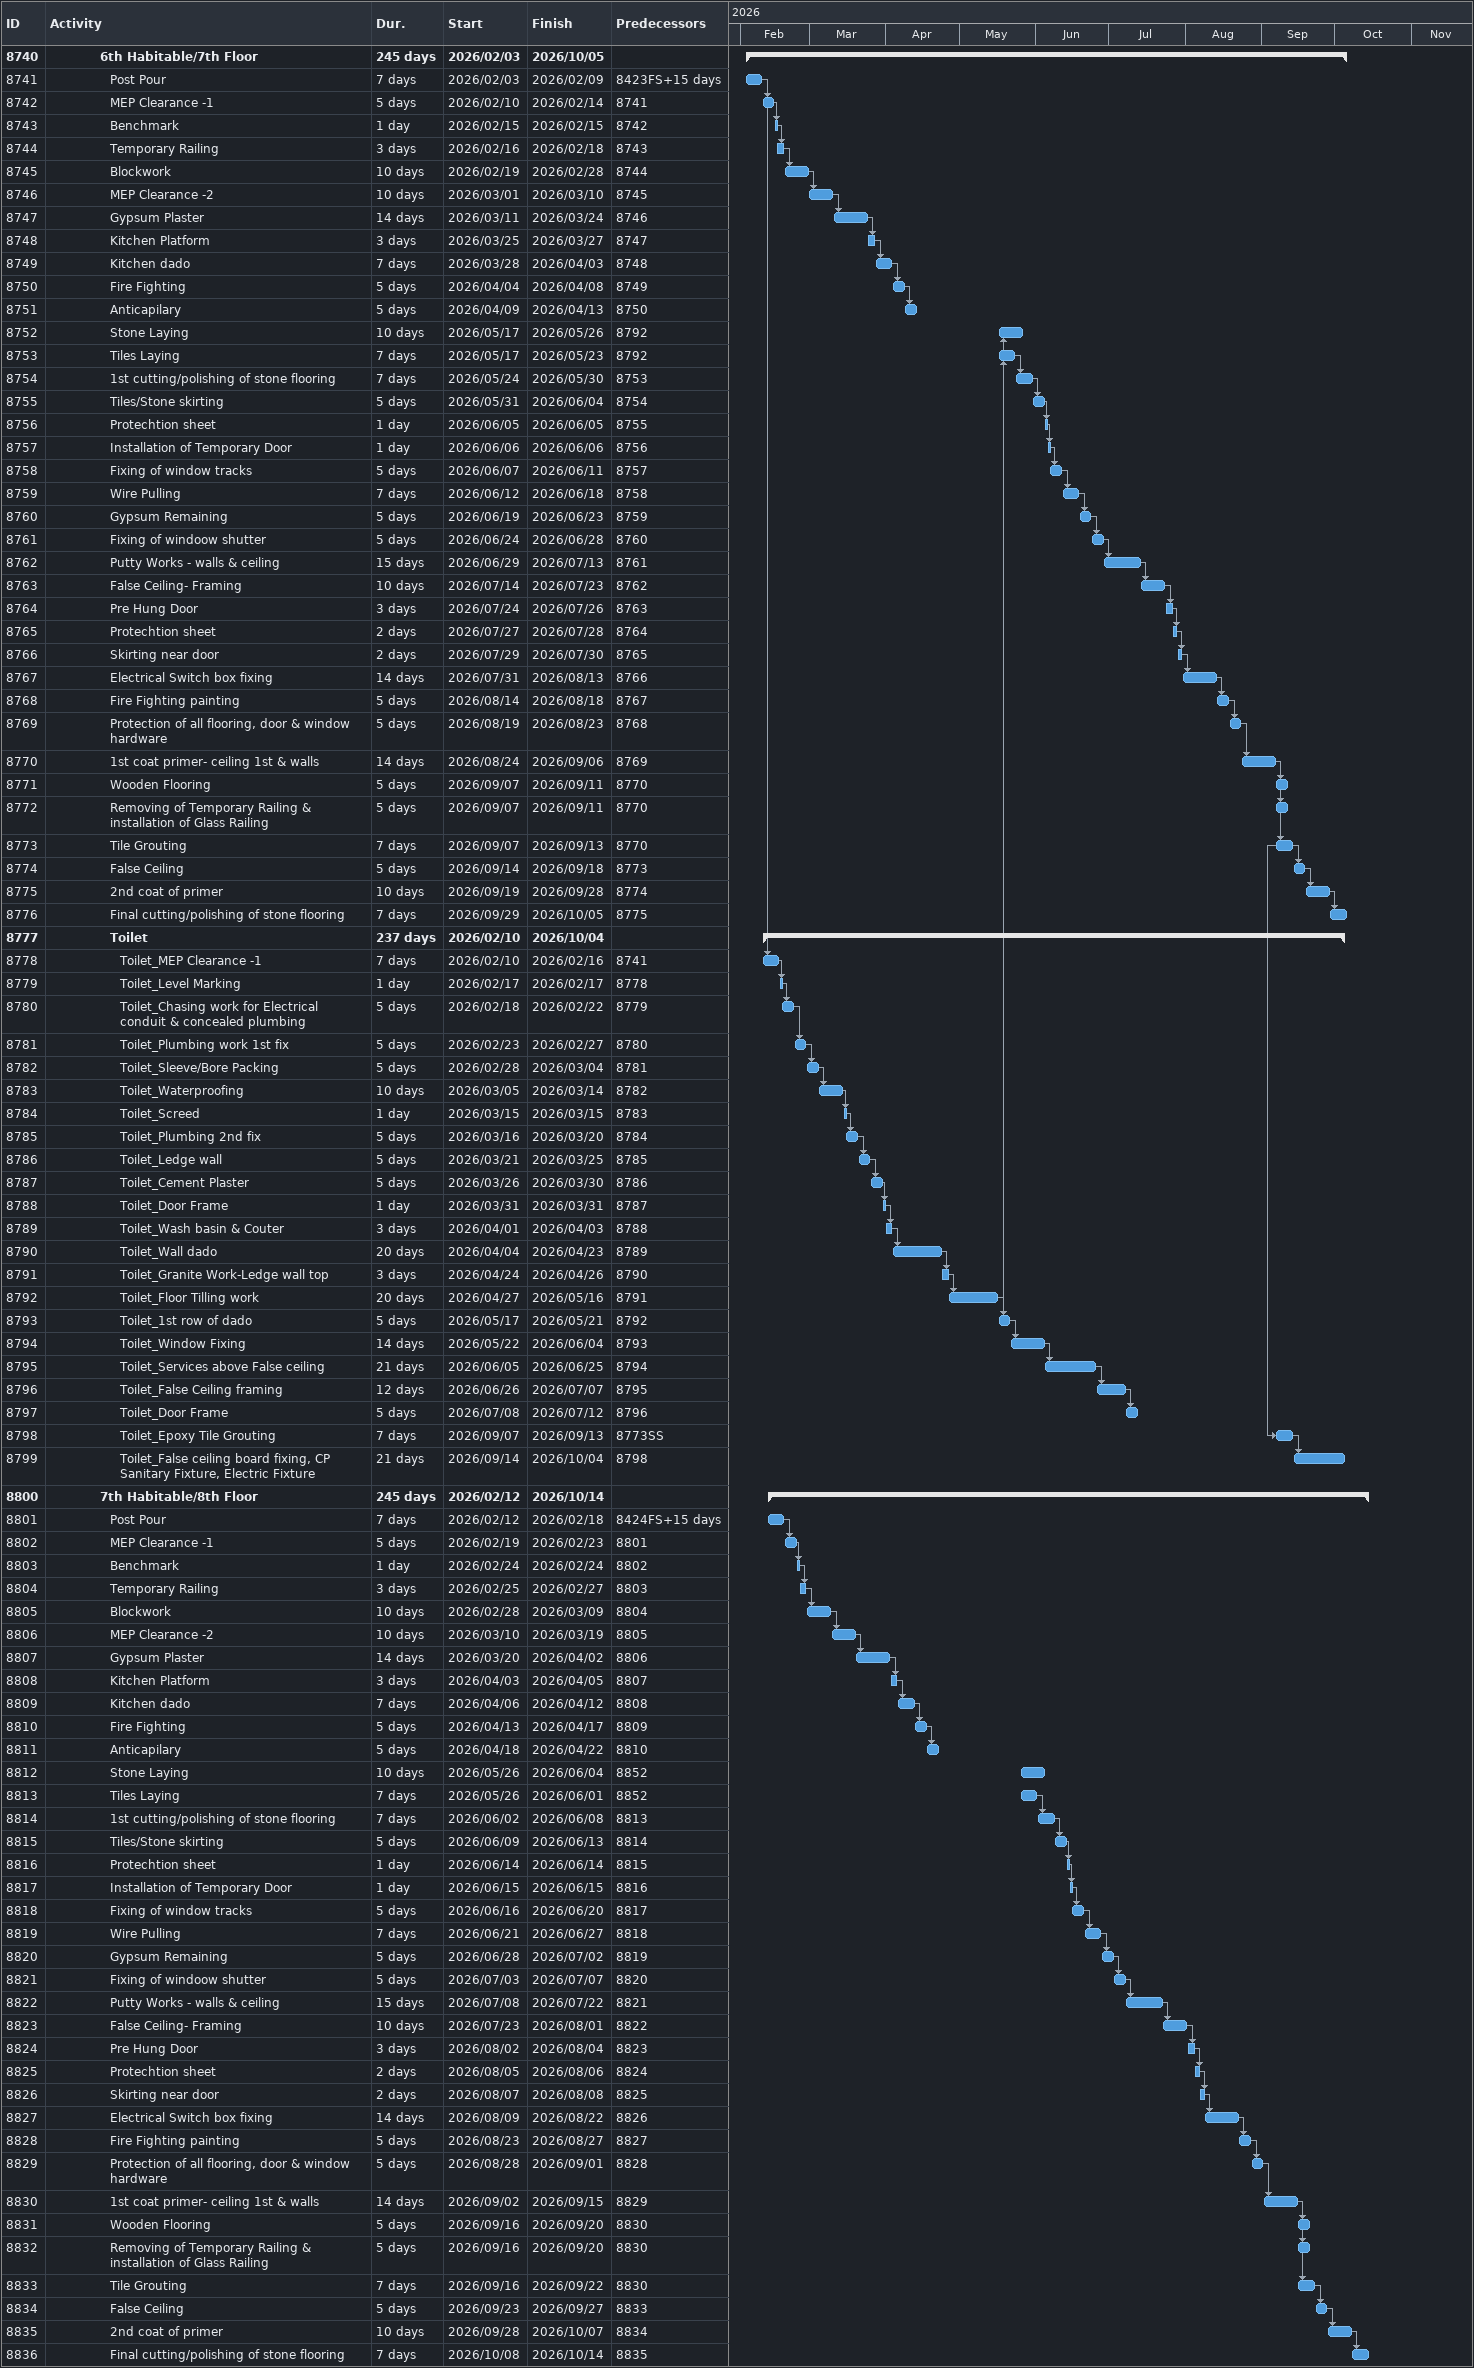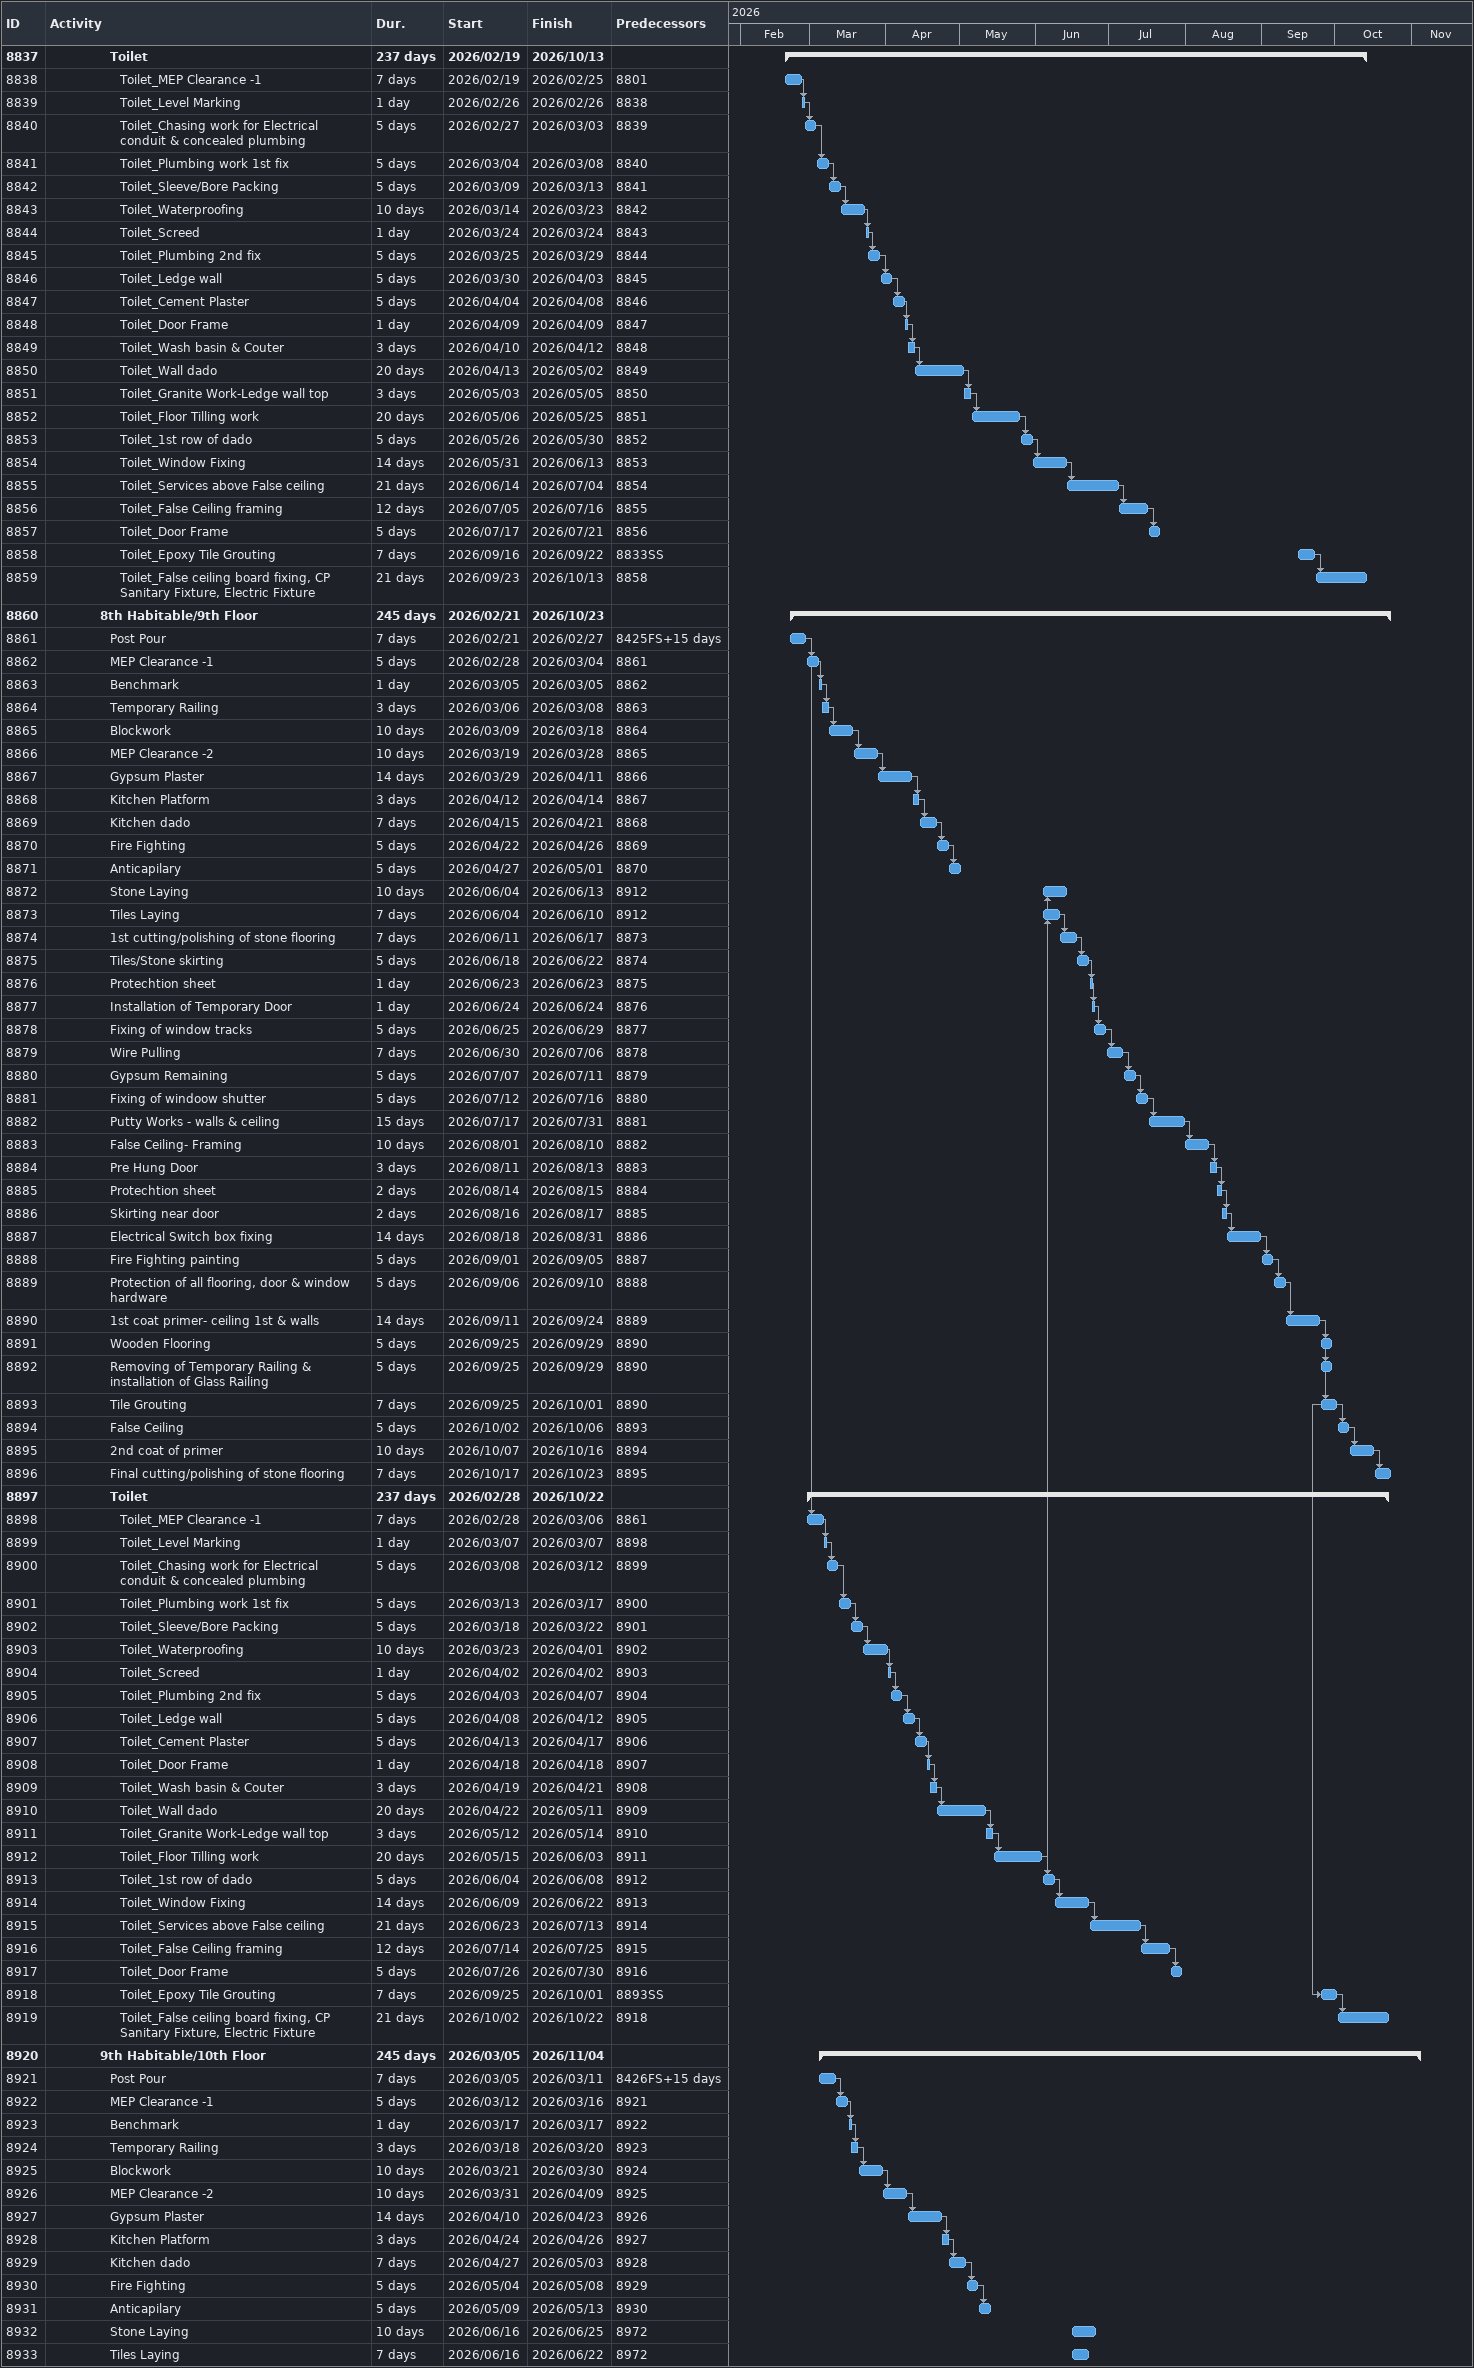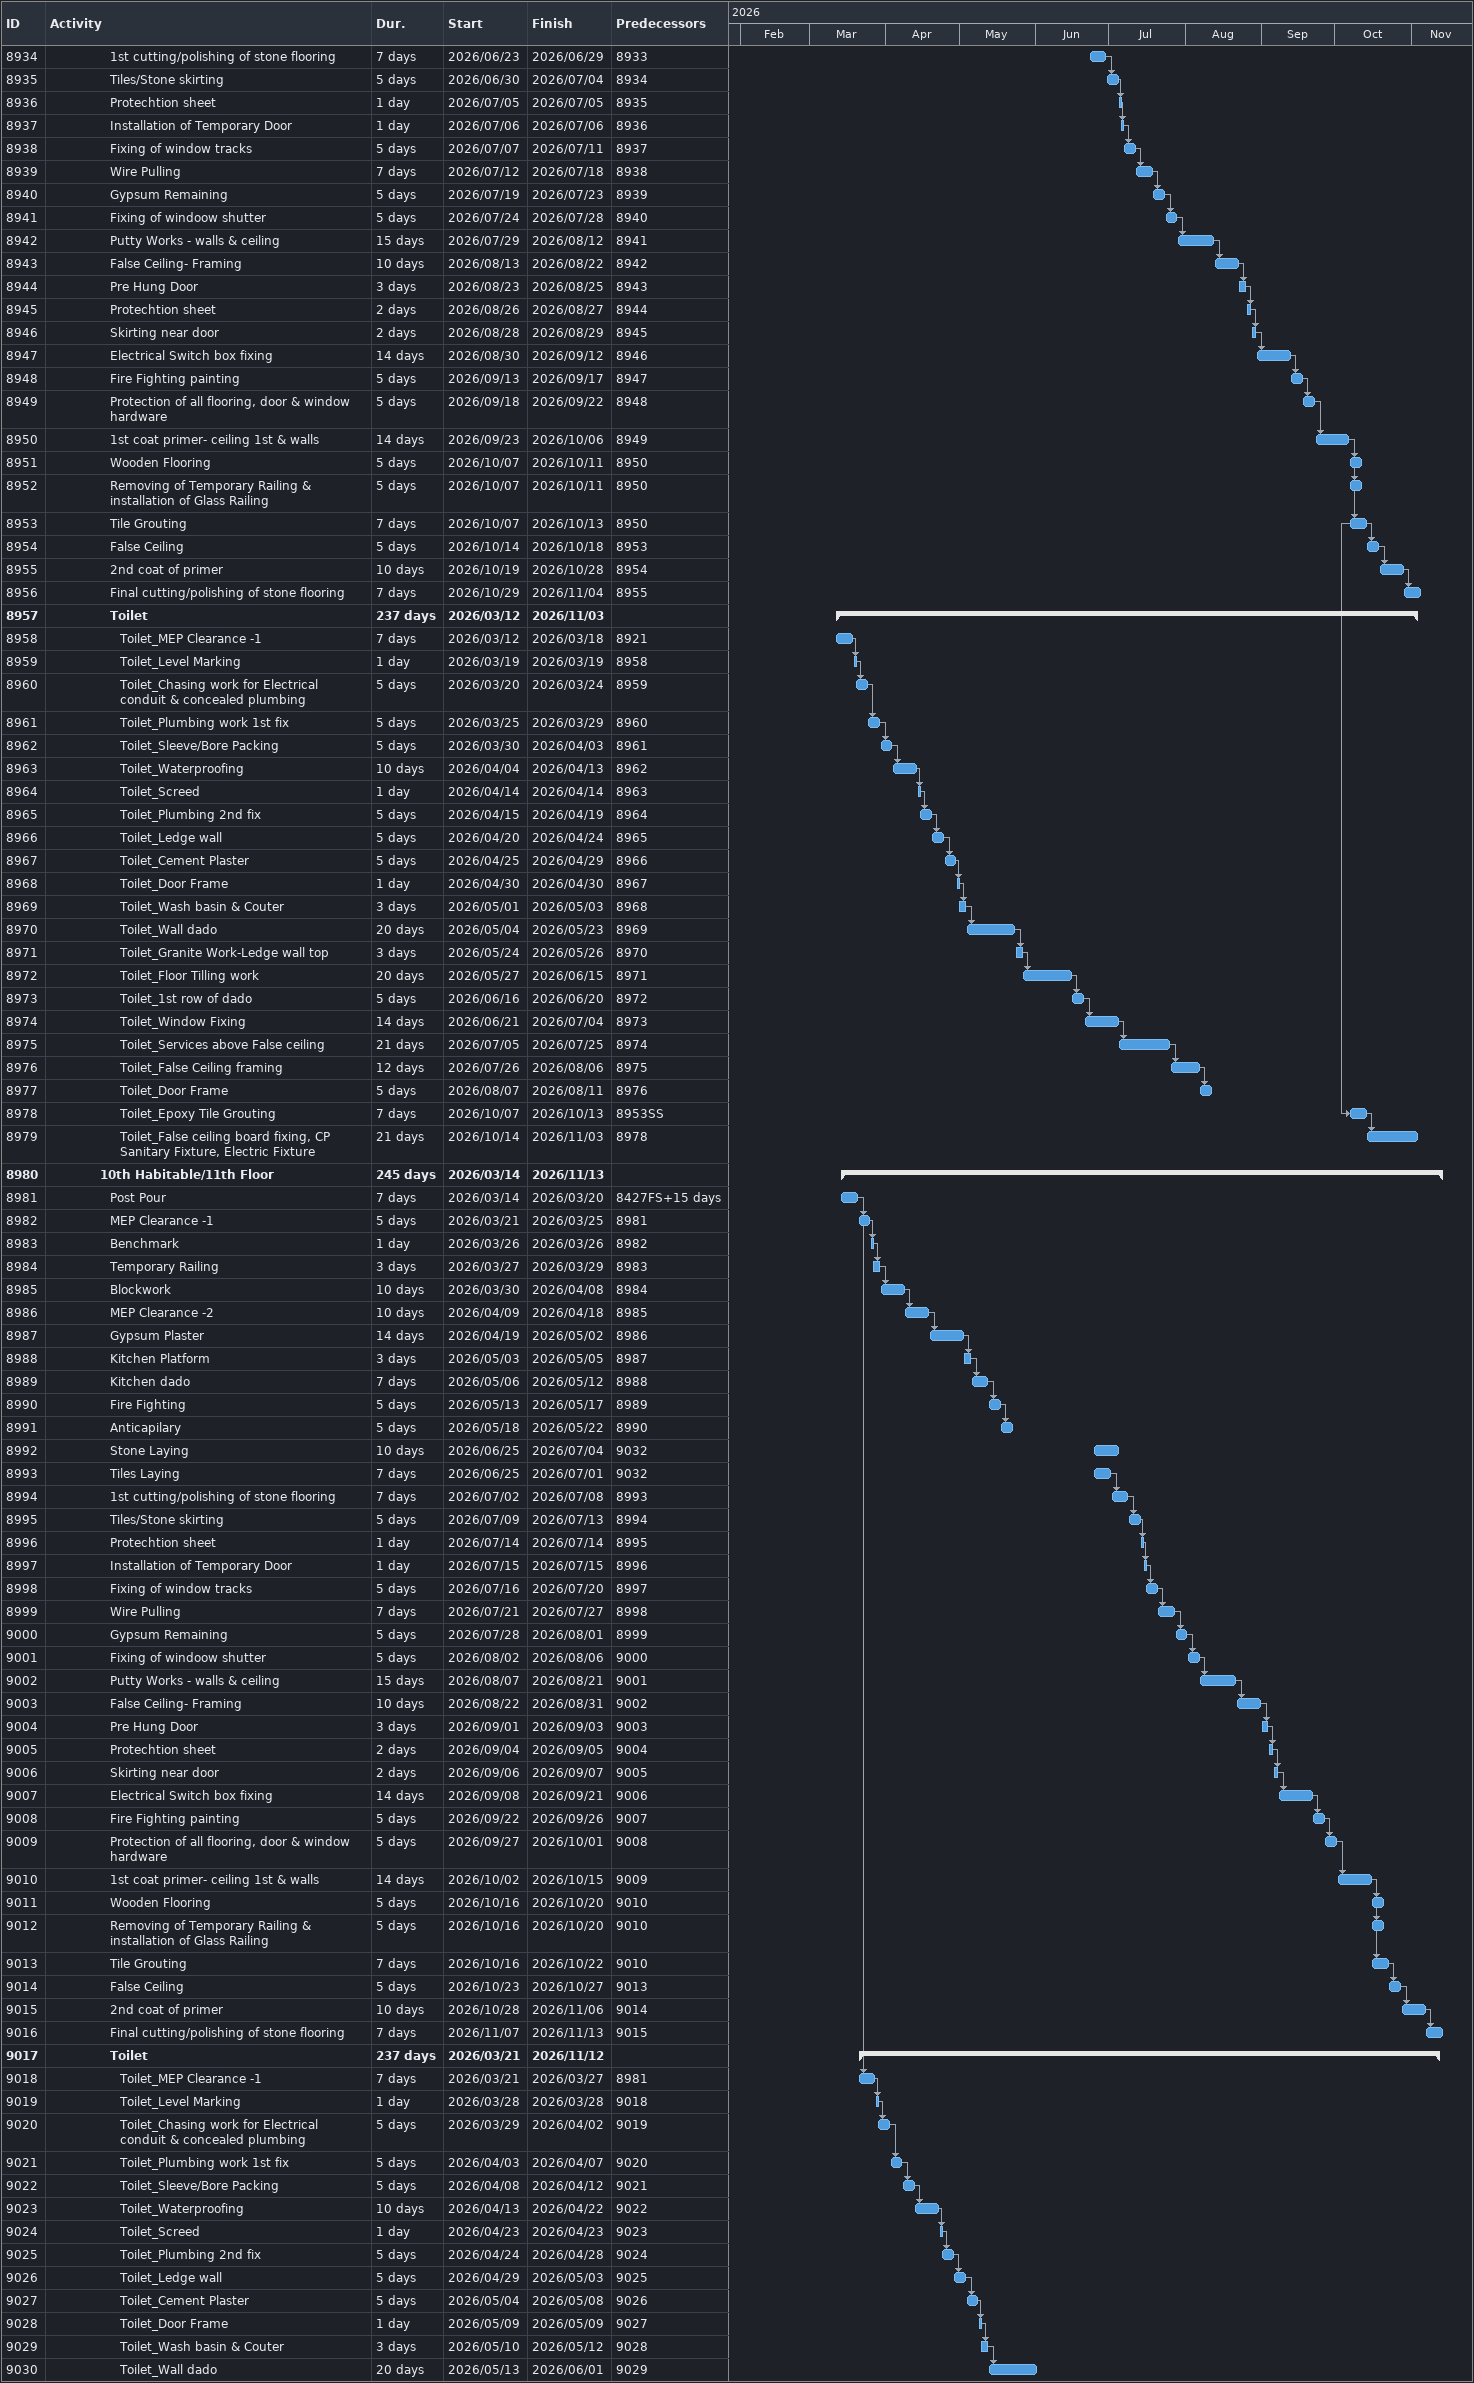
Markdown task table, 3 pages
| ID | Level | Task | Duration | Start | Finish | Predecessors |
|---|---|---|---|---|---|---|
| 8740 | 6 | **6th Habitable/7th Floor** | 245d | 2026-02-03 | 2026-10-05 |  |
| 8741 | 7 | Post Pour | 7d | 2026-02-03 | 2026-02-09 | 8423FS+15d |
| 8742 | 7 | MEP Clearance -1 | 5d | 2026-02-10 | 2026-02-14 | 8741 |
| 8743 | 7 | Benchmark | 1d | 2026-02-15 | 2026-02-15 | 8742 |
| 8744 | 7 | Temporary Railing | 3d | 2026-02-16 | 2026-02-18 | 8743 |
| 8745 | 7 | Blockwork | 10d | 2026-02-19 | 2026-02-28 | 8744 |
| 8746 | 7 | MEP Clearance -2 | 10d | 2026-03-01 | 2026-03-10 | 8745 |
| 8747 | 7 | Gypsum Plaster | 14d | 2026-03-11 | 2026-03-24 | 8746 |
| 8748 | 7 | Kitchen Platform | 3d | 2026-03-25 | 2026-03-27 | 8747 |
| 8749 | 7 | Kitchen dado | 7d | 2026-03-28 | 2026-04-03 | 8748 |
| 8750 | 7 | Fire Fighting | 5d | 2026-04-04 | 2026-04-08 | 8749 |
| 8751 | 7 | Anticapilary | 5d | 2026-04-09 | 2026-04-13 | 8750 |
| 8752 | 7 | Stone Laying | 10d | 2026-05-17 | 2026-05-26 | 8792 |
| 8753 | 7 | Tiles Laying | 7d | 2026-05-17 | 2026-05-23 | 8792 |
| 8754 | 7 | 1st cutting/polishing of stone flooring | 7d | 2026-05-24 | 2026-05-30 | 8753 |
| 8755 | 7 | Tiles/Stone skirting | 5d | 2026-05-31 | 2026-06-04 | 8754 |
| 8756 | 7 | Protechtion sheet | 1d | 2026-06-05 | 2026-06-05 | 8755 |
| 8757 | 7 | Installation of Temporary Door | 1d | 2026-06-06 | 2026-06-06 | 8756 |
| 8758 | 7 | Fixing of window tracks | 5d | 2026-06-07 | 2026-06-11 | 8757 |
| 8759 | 7 | Wire Pulling | 7d | 2026-06-12 | 2026-06-18 | 8758 |
| 8760 | 7 | Gypsum Remaining | 5d | 2026-06-19 | 2026-06-23 | 8759 |
| 8761 | 7 | Fixing of windoow shutter | 5d | 2026-06-24 | 2026-06-28 | 8760 |
| 8762 | 7 | Putty Works - walls & ceiling | 15d | 2026-06-29 | 2026-07-13 | 8761 |
| 8763 | 7 | False Ceiling- Framing | 10d | 2026-07-14 | 2026-07-23 | 8762 |
| 8764 | 7 | Pre Hung Door | 3d | 2026-07-24 | 2026-07-26 | 8763 |
| 8765 | 7 | Protechtion sheet | 2d | 2026-07-27 | 2026-07-28 | 8764 |
| 8766 | 7 | Skirting near door | 2d | 2026-07-29 | 2026-07-30 | 8765 |
| 8767 | 7 | Electrical Switch box fixing | 14d | 2026-07-31 | 2026-08-13 | 8766 |
| 8768 | 7 | Fire Fighting painting | 5d | 2026-08-14 | 2026-08-18 | 8767 |
| 8769 | 7 | Protection of all flooring, door & window hardware | 5d | 2026-08-19 | 2026-08-23 | 8768 |
| 8770 | 7 | 1st coat primer- ceiling 1st & walls | 14d | 2026-08-24 | 2026-09-06 | 8769 |
| 8771 | 7 | Wooden Flooring | 5d | 2026-09-07 | 2026-09-11 | 8770 |
| 8772 | 7 | Removing of Temporary Railing & installation of Glass Railing | 5d | 2026-09-07 | 2026-09-11 | 8770 |
| 8773 | 7 | Tile Grouting | 7d | 2026-09-07 | 2026-09-13 | 8770 |
| 8774 | 7 | False Ceiling | 5d | 2026-09-14 | 2026-09-18 | 8773 |
| 8775 | 7 | 2nd coat of primer | 10d | 2026-09-19 | 2026-09-28 | 8774 |
| 8776 | 7 | Final cutting/polishing of stone flooring | 7d | 2026-09-29 | 2026-10-05 | 8775 |
| 8777 | 7 | **Toilet** | 237d | 2026-02-10 | 2026-10-04 |  |
| 8778 | 8 | Toilet_MEP Clearance -1 | 7d | 2026-02-10 | 2026-02-16 | 8741 |
| 8779 | 8 | Toilet_Level Marking | 1d | 2026-02-17 | 2026-02-17 | 8778 |
| 8780 | 8 | Toilet_Chasing work for Electrical conduit & concealed plumbing | 5d | 2026-02-18 | 2026-02-22 | 8779 |
| 8781 | 8 | Toilet_Plumbing work 1st fix | 5d | 2026-02-23 | 2026-02-27 | 8780 |
| 8782 | 8 | Toilet_Sleeve/Bore Packing | 5d | 2026-02-28 | 2026-03-04 | 8781 |
| 8783 | 8 | Toilet_Waterproofing | 10d | 2026-03-05 | 2026-03-14 | 8782 |
| 8784 | 8 | Toilet_Screed | 1d | 2026-03-15 | 2026-03-15 | 8783 |
| 8785 | 8 | Toilet_Plumbing 2nd fix | 5d | 2026-03-16 | 2026-03-20 | 8784 |
| 8786 | 8 | Toilet_Ledge wall | 5d | 2026-03-21 | 2026-03-25 | 8785 |
| 8787 | 8 | Toilet_Cement Plaster | 5d | 2026-03-26 | 2026-03-30 | 8786 |
| 8788 | 8 | Toilet_Door Frame | 1d | 2026-03-31 | 2026-03-31 | 8787 |
| 8789 | 8 | Toilet_Wash basin & Couter | 3d | 2026-04-01 | 2026-04-03 | 8788 |
| 8790 | 8 | Toilet_Wall dado | 20d | 2026-04-04 | 2026-04-23 | 8789 |
| 8791 | 8 | Toilet_Granite Work-Ledge wall top | 3d | 2026-04-24 | 2026-04-26 | 8790 |
| 8792 | 8 | Toilet_Floor Tilling work | 20d | 2026-04-27 | 2026-05-16 | 8791 |
| 8793 | 8 | Toilet_1st row of dado | 5d | 2026-05-17 | 2026-05-21 | 8792 |
| 8794 | 8 | Toilet_Window Fixing | 14d | 2026-05-22 | 2026-06-04 | 8793 |
| 8795 | 8 | Toilet_Services above False ceiling | 21d | 2026-06-05 | 2026-06-25 | 8794 |
| 8796 | 8 | Toilet_False Ceiling framing | 12d | 2026-06-26 | 2026-07-07 | 8795 |
| 8797 | 8 | Toilet_Door Frame | 5d | 2026-07-08 | 2026-07-12 | 8796 |
| 8798 | 8 | Toilet_Epoxy Tile Grouting | 7d | 2026-09-07 | 2026-09-13 | 8773SS |
| 8799 | 8 | Toilet_False ceiling board fixing, CP Sanitary Fixture, Electric Fixture | 21d | 2026-09-14 | 2026-10-04 | 8798 |
| 8800 | 6 | **7th Habitable/8th Floor** | 245d | 2026-02-12 | 2026-10-14 |  |
| 8801 | 7 | Post Pour | 7d | 2026-02-12 | 2026-02-18 | 8424FS+15d |
| 8802 | 7 | MEP Clearance -1 | 5d | 2026-02-19 | 2026-02-23 | 8801 |
| 8803 | 7 | Benchmark | 1d | 2026-02-24 | 2026-02-24 | 8802 |
| 8804 | 7 | Temporary Railing | 3d | 2026-02-25 | 2026-02-27 | 8803 |
| 8805 | 7 | Blockwork | 10d | 2026-02-28 | 2026-03-09 | 8804 |
| 8806 | 7 | MEP Clearance -2 | 10d | 2026-03-10 | 2026-03-19 | 8805 |
| 8807 | 7 | Gypsum Plaster | 14d | 2026-03-20 | 2026-04-02 | 8806 |
| 8808 | 7 | Kitchen Platform | 3d | 2026-04-03 | 2026-04-05 | 8807 |
| 8809 | 7 | Kitchen dado | 7d | 2026-04-06 | 2026-04-12 | 8808 |
| 8810 | 7 | Fire Fighting | 5d | 2026-04-13 | 2026-04-17 | 8809 |
| 8811 | 7 | Anticapilary | 5d | 2026-04-18 | 2026-04-22 | 8810 |
| 8812 | 7 | Stone Laying | 10d | 2026-05-26 | 2026-06-04 | 8852 |
| 8813 | 7 | Tiles Laying | 7d | 2026-05-26 | 2026-06-01 | 8852 |
| 8814 | 7 | 1st cutting/polishing of stone flooring | 7d | 2026-06-02 | 2026-06-08 | 8813 |
| 8815 | 7 | Tiles/Stone skirting | 5d | 2026-06-09 | 2026-06-13 | 8814 |
| 8816 | 7 | Protechtion sheet | 1d | 2026-06-14 | 2026-06-14 | 8815 |
| 8817 | 7 | Installation of Temporary Door | 1d | 2026-06-15 | 2026-06-15 | 8816 |
| 8818 | 7 | Fixing of window tracks | 5d | 2026-06-16 | 2026-06-20 | 8817 |
| 8819 | 7 | Wire Pulling | 7d | 2026-06-21 | 2026-06-27 | 8818 |
| 8820 | 7 | Gypsum Remaining | 5d | 2026-06-28 | 2026-07-02 | 8819 |
| 8821 | 7 | Fixing of windoow shutter | 5d | 2026-07-03 | 2026-07-07 | 8820 |
| 8822 | 7 | Putty Works - walls & ceiling | 15d | 2026-07-08 | 2026-07-22 | 8821 |
| 8823 | 7 | False Ceiling- Framing | 10d | 2026-07-23 | 2026-08-01 | 8822 |
| 8824 | 7 | Pre Hung Door | 3d | 2026-08-02 | 2026-08-04 | 8823 |
| 8825 | 7 | Protechtion sheet | 2d | 2026-08-05 | 2026-08-06 | 8824 |
| 8826 | 7 | Skirting near door | 2d | 2026-08-07 | 2026-08-08 | 8825 |
| 8827 | 7 | Electrical Switch box fixing | 14d | 2026-08-09 | 2026-08-22 | 8826 |
| 8828 | 7 | Fire Fighting painting | 5d | 2026-08-23 | 2026-08-27 | 8827 |
| 8829 | 7 | Protection of all flooring, door & window hardware | 5d | 2026-08-28 | 2026-09-01 | 8828 |
| 8830 | 7 | 1st coat primer- ceiling 1st & walls | 14d | 2026-09-02 | 2026-09-15 | 8829 |
| 8831 | 7 | Wooden Flooring | 5d | 2026-09-16 | 2026-09-20 | 8830 |
| 8832 | 7 | Removing of Temporary Railing & installation of Glass Railing | 5d | 2026-09-16 | 2026-09-20 | 8830 |
| 8833 | 7 | Tile Grouting | 7d | 2026-09-16 | 2026-09-22 | 8830 |
| 8834 | 7 | False Ceiling | 5d | 2026-09-23 | 2026-09-27 | 8833 |
| 8835 | 7 | 2nd coat of primer | 10d | 2026-09-28 | 2026-10-07 | 8834 |
| 8836 | 7 | Final cutting/polishing of stone flooring | 7d | 2026-10-08 | 2026-10-14 | 8835 |
| 8837 | 7 | **Toilet** | 237d | 2026-02-19 | 2026-10-13 |  |
| 8838 | 8 | Toilet_MEP Clearance -1 | 7d | 2026-02-19 | 2026-02-25 | 8801 |
| 8839 | 8 | Toilet_Level Marking | 1d | 2026-02-26 | 2026-02-26 | 8838 |
| 8840 | 8 | Toilet_Chasing work for Electrical conduit & concealed plumbing | 5d | 2026-02-27 | 2026-03-03 | 8839 |
| 8841 | 8 | Toilet_Plumbing work 1st fix | 5d | 2026-03-04 | 2026-03-08 | 8840 |
| 8842 | 8 | Toilet_Sleeve/Bore Packing | 5d | 2026-03-09 | 2026-03-13 | 8841 |
| 8843 | 8 | Toilet_Waterproofing | 10d | 2026-03-14 | 2026-03-23 | 8842 |
| 8844 | 8 | Toilet_Screed | 1d | 2026-03-24 | 2026-03-24 | 8843 |
| 8845 | 8 | Toilet_Plumbing 2nd fix | 5d | 2026-03-25 | 2026-03-29 | 8844 |
| 8846 | 8 | Toilet_Ledge wall | 5d | 2026-03-30 | 2026-04-03 | 8845 |
| 8847 | 8 | Toilet_Cement Plaster | 5d | 2026-04-04 | 2026-04-08 | 8846 |
| 8848 | 8 | Toilet_Door Frame | 1d | 2026-04-09 | 2026-04-09 | 8847 |
| 8849 | 8 | Toilet_Wash basin & Couter | 3d | 2026-04-10 | 2026-04-12 | 8848 |
| 8850 | 8 | Toilet_Wall dado | 20d | 2026-04-13 | 2026-05-02 | 8849 |
| 8851 | 8 | Toilet_Granite Work-Ledge wall top | 3d | 2026-05-03 | 2026-05-05 | 8850 |
| 8852 | 8 | Toilet_Floor Tilling work | 20d | 2026-05-06 | 2026-05-25 | 8851 |
| 8853 | 8 | Toilet_1st row of dado | 5d | 2026-05-26 | 2026-05-30 | 8852 |
| 8854 | 8 | Toilet_Window Fixing | 14d | 2026-05-31 | 2026-06-13 | 8853 |
| 8855 | 8 | Toilet_Services above False ceiling | 21d | 2026-06-14 | 2026-07-04 | 8854 |
| 8856 | 8 | Toilet_False Ceiling framing | 12d | 2026-07-05 | 2026-07-16 | 8855 |
| 8857 | 8 | Toilet_Door Frame | 5d | 2026-07-17 | 2026-07-21 | 8856 |
| 8858 | 8 | Toilet_Epoxy Tile Grouting | 7d | 2026-09-16 | 2026-09-22 | 8833SS |
| 8859 | 8 | Toilet_False ceiling board fixing, CP Sanitary Fixture, Electric Fixture | 21d | 2026-09-23 | 2026-10-13 | 8858 |
| 8860 | 6 | **8th Habitable/9th Floor** | 245d | 2026-02-21 | 2026-10-23 |  |
| 8861 | 7 | Post Pour | 7d | 2026-02-21 | 2026-02-27 | 8425FS+15d |
| 8862 | 7 | MEP Clearance -1 | 5d | 2026-02-28 | 2026-03-04 | 8861 |
| 8863 | 7 | Benchmark | 1d | 2026-03-05 | 2026-03-05 | 8862 |
| 8864 | 7 | Temporary Railing | 3d | 2026-03-06 | 2026-03-08 | 8863 |
| 8865 | 7 | Blockwork | 10d | 2026-03-09 | 2026-03-18 | 8864 |
| 8866 | 7 | MEP Clearance -2 | 10d | 2026-03-19 | 2026-03-28 | 8865 |
| 8867 | 7 | Gypsum Plaster | 14d | 2026-03-29 | 2026-04-11 | 8866 |
| 8868 | 7 | Kitchen Platform | 3d | 2026-04-12 | 2026-04-14 | 8867 |
| 8869 | 7 | Kitchen dado | 7d | 2026-04-15 | 2026-04-21 | 8868 |
| 8870 | 7 | Fire Fighting | 5d | 2026-04-22 | 2026-04-26 | 8869 |
| 8871 | 7 | Anticapilary | 5d | 2026-04-27 | 2026-05-01 | 8870 |
| 8872 | 7 | Stone Laying | 10d | 2026-06-04 | 2026-06-13 | 8912 |
| 8873 | 7 | Tiles Laying | 7d | 2026-06-04 | 2026-06-10 | 8912 |
| 8874 | 7 | 1st cutting/polishing of stone flooring | 7d | 2026-06-11 | 2026-06-17 | 8873 |
| 8875 | 7 | Tiles/Stone skirting | 5d | 2026-06-18 | 2026-06-22 | 8874 |
| 8876 | 7 | Protechtion sheet | 1d | 2026-06-23 | 2026-06-23 | 8875 |
| 8877 | 7 | Installation of Temporary Door | 1d | 2026-06-24 | 2026-06-24 | 8876 |
| 8878 | 7 | Fixing of window tracks | 5d | 2026-06-25 | 2026-06-29 | 8877 |
| 8879 | 7 | Wire Pulling | 7d | 2026-06-30 | 2026-07-06 | 8878 |
| 8880 | 7 | Gypsum Remaining | 5d | 2026-07-07 | 2026-07-11 | 8879 |
| 8881 | 7 | Fixing of windoow shutter | 5d | 2026-07-12 | 2026-07-16 | 8880 |
| 8882 | 7 | Putty Works - walls & ceiling | 15d | 2026-07-17 | 2026-07-31 | 8881 |
| 8883 | 7 | False Ceiling- Framing | 10d | 2026-08-01 | 2026-08-10 | 8882 |
| 8884 | 7 | Pre Hung Door | 3d | 2026-08-11 | 2026-08-13 | 8883 |
| 8885 | 7 | Protechtion sheet | 2d | 2026-08-14 | 2026-08-15 | 8884 |
| 8886 | 7 | Skirting near door | 2d | 2026-08-16 | 2026-08-17 | 8885 |
| 8887 | 7 | Electrical Switch box fixing | 14d | 2026-08-18 | 2026-08-31 | 8886 |
| 8888 | 7 | Fire Fighting painting | 5d | 2026-09-01 | 2026-09-05 | 8887 |
| 8889 | 7 | Protection of all flooring, door & window hardware | 5d | 2026-09-06 | 2026-09-10 | 8888 |
| 8890 | 7 | 1st coat primer- ceiling 1st & walls | 14d | 2026-09-11 | 2026-09-24 | 8889 |
| 8891 | 7 | Wooden Flooring | 5d | 2026-09-25 | 2026-09-29 | 8890 |
| 8892 | 7 | Removing of Temporary Railing & installation of Glass Railing | 5d | 2026-09-25 | 2026-09-29 | 8890 |
| 8893 | 7 | Tile Grouting | 7d | 2026-09-25 | 2026-10-01 | 8890 |
| 8894 | 7 | False Ceiling | 5d | 2026-10-02 | 2026-10-06 | 8893 |
| 8895 | 7 | 2nd coat of primer | 10d | 2026-10-07 | 2026-10-16 | 8894 |
| 8896 | 7 | Final cutting/polishing of stone flooring | 7d | 2026-10-17 | 2026-10-23 | 8895 |
| 8897 | 7 | **Toilet** | 237d | 2026-02-28 | 2026-10-22 |  |
| 8898 | 8 | Toilet_MEP Clearance -1 | 7d | 2026-02-28 | 2026-03-06 | 8861 |
| 8899 | 8 | Toilet_Level Marking | 1d | 2026-03-07 | 2026-03-07 | 8898 |
| 8900 | 8 | Toilet_Chasing work for Electrical conduit & concealed plumbing | 5d | 2026-03-08 | 2026-03-12 | 8899 |
| 8901 | 8 | Toilet_Plumbing work 1st fix | 5d | 2026-03-13 | 2026-03-17 | 8900 |
| 8902 | 8 | Toilet_Sleeve/Bore Packing | 5d | 2026-03-18 | 2026-03-22 | 8901 |
| 8903 | 8 | Toilet_Waterproofing | 10d | 2026-03-23 | 2026-04-01 | 8902 |
| 8904 | 8 | Toilet_Screed | 1d | 2026-04-02 | 2026-04-02 | 8903 |
| 8905 | 8 | Toilet_Plumbing 2nd fix | 5d | 2026-04-03 | 2026-04-07 | 8904 |
| 8906 | 8 | Toilet_Ledge wall | 5d | 2026-04-08 | 2026-04-12 | 8905 |
| 8907 | 8 | Toilet_Cement Plaster | 5d | 2026-04-13 | 2026-04-17 | 8906 |
| 8908 | 8 | Toilet_Door Frame | 1d | 2026-04-18 | 2026-04-18 | 8907 |
| 8909 | 8 | Toilet_Wash basin & Couter | 3d | 2026-04-19 | 2026-04-21 | 8908 |
| 8910 | 8 | Toilet_Wall dado | 20d | 2026-04-22 | 2026-05-11 | 8909 |
| 8911 | 8 | Toilet_Granite Work-Ledge wall top | 3d | 2026-05-12 | 2026-05-14 | 8910 |
| 8912 | 8 | Toilet_Floor Tilling work | 20d | 2026-05-15 | 2026-06-03 | 8911 |
| 8913 | 8 | Toilet_1st row of dado | 5d | 2026-06-04 | 2026-06-08 | 8912 |
| 8914 | 8 | Toilet_Window Fixing | 14d | 2026-06-09 | 2026-06-22 | 8913 |
| 8915 | 8 | Toilet_Services above False ceiling | 21d | 2026-06-23 | 2026-07-13 | 8914 |
| 8916 | 8 | Toilet_False Ceiling framing | 12d | 2026-07-14 | 2026-07-25 | 8915 |
| 8917 | 8 | Toilet_Door Frame | 5d | 2026-07-26 | 2026-07-30 | 8916 |
| 8918 | 8 | Toilet_Epoxy Tile Grouting | 7d | 2026-09-25 | 2026-10-01 | 8893SS |
| 8919 | 8 | Toilet_False ceiling board fixing, CP Sanitary Fixture, Electric Fixture | 21d | 2026-10-02 | 2026-10-22 | 8918 |
| 8920 | 6 | **9th Habitable/10th Floor** | 245d | 2026-03-05 | 2026-11-04 |  |
| 8921 | 7 | Post Pour | 7d | 2026-03-05 | 2026-03-11 | 8426FS+15d |
| 8922 | 7 | MEP Clearance -1 | 5d | 2026-03-12 | 2026-03-16 | 8921 |
| 8923 | 7 | Benchmark | 1d | 2026-03-17 | 2026-03-17 | 8922 |
| 8924 | 7 | Temporary Railing | 3d | 2026-03-18 | 2026-03-20 | 8923 |
| 8925 | 7 | Blockwork | 10d | 2026-03-21 | 2026-03-30 | 8924 |
| 8926 | 7 | MEP Clearance -2 | 10d | 2026-03-31 | 2026-04-09 | 8925 |
| 8927 | 7 | Gypsum Plaster | 14d | 2026-04-10 | 2026-04-23 | 8926 |
| 8928 | 7 | Kitchen Platform | 3d | 2026-04-24 | 2026-04-26 | 8927 |
| 8929 | 7 | Kitchen dado | 7d | 2026-04-27 | 2026-05-03 | 8928 |
| 8930 | 7 | Fire Fighting | 5d | 2026-05-04 | 2026-05-08 | 8929 |
| 8931 | 7 | Anticapilary | 5d | 2026-05-09 | 2026-05-13 | 8930 |
| 8932 | 7 | Stone Laying | 10d | 2026-06-16 | 2026-06-25 | 8972 |
| 8933 | 7 | Tiles Laying | 7d | 2026-06-16 | 2026-06-22 | 8972 |
| 8934 | 7 | 1st cutting/polishing of stone flooring | 7d | 2026-06-23 | 2026-06-29 | 8933 |
| 8935 | 7 | Tiles/Stone skirting | 5d | 2026-06-30 | 2026-07-04 | 8934 |
| 8936 | 7 | Protechtion sheet | 1d | 2026-07-05 | 2026-07-05 | 8935 |
| 8937 | 7 | Installation of Temporary Door | 1d | 2026-07-06 | 2026-07-06 | 8936 |
| 8938 | 7 | Fixing of window tracks | 5d | 2026-07-07 | 2026-07-11 | 8937 |
| 8939 | 7 | Wire Pulling | 7d | 2026-07-12 | 2026-07-18 | 8938 |
| 8940 | 7 | Gypsum Remaining | 5d | 2026-07-19 | 2026-07-23 | 8939 |
| 8941 | 7 | Fixing of windoow shutter | 5d | 2026-07-24 | 2026-07-28 | 8940 |
| 8942 | 7 | Putty Works - walls & ceiling | 15d | 2026-07-29 | 2026-08-12 | 8941 |
| 8943 | 7 | False Ceiling- Framing | 10d | 2026-08-13 | 2026-08-22 | 8942 |
| 8944 | 7 | Pre Hung Door | 3d | 2026-08-23 | 2026-08-25 | 8943 |
| 8945 | 7 | Protechtion sheet | 2d | 2026-08-26 | 2026-08-27 | 8944 |
| 8946 | 7 | Skirting near door | 2d | 2026-08-28 | 2026-08-29 | 8945 |
| 8947 | 7 | Electrical Switch box fixing | 14d | 2026-08-30 | 2026-09-12 | 8946 |
| 8948 | 7 | Fire Fighting painting | 5d | 2026-09-13 | 2026-09-17 | 8947 |
| 8949 | 7 | Protection of all flooring, door & window hardware | 5d | 2026-09-18 | 2026-09-22 | 8948 |
| 8950 | 7 | 1st coat primer- ceiling 1st & walls | 14d | 2026-09-23 | 2026-10-06 | 8949 |
| 8951 | 7 | Wooden Flooring | 5d | 2026-10-07 | 2026-10-11 | 8950 |
| 8952 | 7 | Removing of Temporary Railing & installation of Glass Railing | 5d | 2026-10-07 | 2026-10-11 | 8950 |
| 8953 | 7 | Tile Grouting | 7d | 2026-10-07 | 2026-10-13 | 8950 |
| 8954 | 7 | False Ceiling | 5d | 2026-10-14 | 2026-10-18 | 8953 |
| 8955 | 7 | 2nd coat of primer | 10d | 2026-10-19 | 2026-10-28 | 8954 |
| 8956 | 7 | Final cutting/polishing of stone flooring | 7d | 2026-10-29 | 2026-11-04 | 8955 |
| 8957 | 7 | **Toilet** | 237d | 2026-03-12 | 2026-11-03 |  |
| 8958 | 8 | Toilet_MEP Clearance -1 | 7d | 2026-03-12 | 2026-03-18 | 8921 |
| 8959 | 8 | Toilet_Level Marking | 1d | 2026-03-19 | 2026-03-19 | 8958 |
| 8960 | 8 | Toilet_Chasing work for Electrical conduit & concealed plumbing | 5d | 2026-03-20 | 2026-03-24 | 8959 |
| 8961 | 8 | Toilet_Plumbing work 1st fix | 5d | 2026-03-25 | 2026-03-29 | 8960 |
| 8962 | 8 | Toilet_Sleeve/Bore Packing | 5d | 2026-03-30 | 2026-04-03 | 8961 |
| 8963 | 8 | Toilet_Waterproofing | 10d | 2026-04-04 | 2026-04-13 | 8962 |
| 8964 | 8 | Toilet_Screed | 1d | 2026-04-14 | 2026-04-14 | 8963 |
| 8965 | 8 | Toilet_Plumbing 2nd fix | 5d | 2026-04-15 | 2026-04-19 | 8964 |
| 8966 | 8 | Toilet_Ledge wall | 5d | 2026-04-20 | 2026-04-24 | 8965 |
| 8967 | 8 | Toilet_Cement Plaster | 5d | 2026-04-25 | 2026-04-29 | 8966 |
| 8968 | 8 | Toilet_Door Frame | 1d | 2026-04-30 | 2026-04-30 | 8967 |
| 8969 | 8 | Toilet_Wash basin & Couter | 3d | 2026-05-01 | 2026-05-03 | 8968 |
| 8970 | 8 | Toilet_Wall dado | 20d | 2026-05-04 | 2026-05-23 | 8969 |
| 8971 | 8 | Toilet_Granite Work-Ledge wall top | 3d | 2026-05-24 | 2026-05-26 | 8970 |
| 8972 | 8 | Toilet_Floor Tilling work | 20d | 2026-05-27 | 2026-06-15 | 8971 |
| 8973 | 8 | Toilet_1st row of dado | 5d | 2026-06-16 | 2026-06-20 | 8972 |
| 8974 | 8 | Toilet_Window Fixing | 14d | 2026-06-21 | 2026-07-04 | 8973 |
| 8975 | 8 | Toilet_Services above False ceiling | 21d | 2026-07-05 | 2026-07-25 | 8974 |
| 8976 | 8 | Toilet_False Ceiling framing | 12d | 2026-07-26 | 2026-08-06 | 8975 |
| 8977 | 8 | Toilet_Door Frame | 5d | 2026-08-07 | 2026-08-11 | 8976 |
| 8978 | 8 | Toilet_Epoxy Tile Grouting | 7d | 2026-10-07 | 2026-10-13 | 8953SS |
| 8979 | 8 | Toilet_False ceiling board fixing, CP Sanitary Fixture, Electric Fixture | 21d | 2026-10-14 | 2026-11-03 | 8978 |
| 8980 | 6 | **10th Habitable/11th Floor** | 245d | 2026-03-14 | 2026-11-13 |  |
| 8981 | 7 | Post Pour | 7d | 2026-03-14 | 2026-03-20 | 8427FS+15d |
| 8982 | 7 | MEP Clearance -1 | 5d | 2026-03-21 | 2026-03-25 | 8981 |
| 8983 | 7 | Benchmark | 1d | 2026-03-26 | 2026-03-26 | 8982 |
| 8984 | 7 | Temporary Railing | 3d | 2026-03-27 | 2026-03-29 | 8983 |
| 8985 | 7 | Blockwork | 10d | 2026-03-30 | 2026-04-08 | 8984 |
| 8986 | 7 | MEP Clearance -2 | 10d | 2026-04-09 | 2026-04-18 | 8985 |
| 8987 | 7 | Gypsum Plaster | 14d | 2026-04-19 | 2026-05-02 | 8986 |
| 8988 | 7 | Kitchen Platform | 3d | 2026-05-03 | 2026-05-05 | 8987 |
| 8989 | 7 | Kitchen dado | 7d | 2026-05-06 | 2026-05-12 | 8988 |
| 8990 | 7 | Fire Fighting | 5d | 2026-05-13 | 2026-05-17 | 8989 |
| 8991 | 7 | Anticapilary | 5d | 2026-05-18 | 2026-05-22 | 8990 |
| 8992 | 7 | Stone Laying | 10d | 2026-06-25 | 2026-07-04 | 9032 |
| 8993 | 7 | Tiles Laying | 7d | 2026-06-25 | 2026-07-01 | 9032 |
| 8994 | 7 | 1st cutting/polishing of stone flooring | 7d | 2026-07-02 | 2026-07-08 | 8993 |
| 8995 | 7 | Tiles/Stone skirting | 5d | 2026-07-09 | 2026-07-13 | 8994 |
| 8996 | 7 | Protechtion sheet | 1d | 2026-07-14 | 2026-07-14 | 8995 |
| 8997 | 7 | Installation of Temporary Door | 1d | 2026-07-15 | 2026-07-15 | 8996 |
| 8998 | 7 | Fixing of window tracks | 5d | 2026-07-16 | 2026-07-20 | 8997 |
| 8999 | 7 | Wire Pulling | 7d | 2026-07-21 | 2026-07-27 | 8998 |
| 9000 | 7 | Gypsum Remaining | 5d | 2026-07-28 | 2026-08-01 | 8999 |
| 9001 | 7 | Fixing of windoow shutter | 5d | 2026-08-02 | 2026-08-06 | 9000 |
| 9002 | 7 | Putty Works - walls & ceiling | 15d | 2026-08-07 | 2026-08-21 | 9001 |
| 9003 | 7 | False Ceiling- Framing | 10d | 2026-08-22 | 2026-08-31 | 9002 |
| 9004 | 7 | Pre Hung Door | 3d | 2026-09-01 | 2026-09-03 | 9003 |
| 9005 | 7 | Protechtion sheet | 2d | 2026-09-04 | 2026-09-05 | 9004 |
| 9006 | 7 | Skirting near door | 2d | 2026-09-06 | 2026-09-07 | 9005 |
| 9007 | 7 | Electrical Switch box fixing | 14d | 2026-09-08 | 2026-09-21 | 9006 |
| 9008 | 7 | Fire Fighting painting | 5d | 2026-09-22 | 2026-09-26 | 9007 |
| 9009 | 7 | Protection of all flooring, door & window hardware | 5d | 2026-09-27 | 2026-10-01 | 9008 |
| 9010 | 7 | 1st coat primer- ceiling 1st & walls | 14d | 2026-10-02 | 2026-10-15 | 9009 |
| 9011 | 7 | Wooden Flooring | 5d | 2026-10-16 | 2026-10-20 | 9010 |
| 9012 | 7 | Removing of Temporary Railing & installation of Glass Railing | 5d | 2026-10-16 | 2026-10-20 | 9010 |
| 9013 | 7 | Tile Grouting | 7d | 2026-10-16 | 2026-10-22 | 9010 |
| 9014 | 7 | False Ceiling | 5d | 2026-10-23 | 2026-10-27 | 9013 |
| 9015 | 7 | 2nd coat of primer | 10d | 2026-10-28 | 2026-11-06 | 9014 |
| 9016 | 7 | Final cutting/polishing of stone flooring | 7d | 2026-11-07 | 2026-11-13 | 9015 |
| 9017 | 7 | **Toilet** | 237d | 2026-03-21 | 2026-11-12 |  |
| 9018 | 8 | Toilet_MEP Clearance -1 | 7d | 2026-03-21 | 2026-03-27 | 8981 |
| 9019 | 8 | Toilet_Level Marking | 1d | 2026-03-28 | 2026-03-28 | 9018 |
| 9020 | 8 | Toilet_Chasing work for Electrical conduit & concealed plumbing | 5d | 2026-03-29 | 2026-04-02 | 9019 |
| 9021 | 8 | Toilet_Plumbing work 1st fix | 5d | 2026-04-03 | 2026-04-07 | 9020 |
| 9022 | 8 | Toilet_Sleeve/Bore Packing | 5d | 2026-04-08 | 2026-04-12 | 9021 |
| 9023 | 8 | Toilet_Waterproofing | 10d | 2026-04-13 | 2026-04-22 | 9022 |
| 9024 | 8 | Toilet_Screed | 1d | 2026-04-23 | 2026-04-23 | 9023 |
| 9025 | 8 | Toilet_Plumbing 2nd fix | 5d | 2026-04-24 | 2026-04-28 | 9024 |
| 9026 | 8 | Toilet_Ledge wall | 5d | 2026-04-29 | 2026-05-03 | 9025 |
| 9027 | 8 | Toilet_Cement Plaster | 5d | 2026-05-04 | 2026-05-08 | 9026 |
| 9028 | 8 | Toilet_Door Frame | 1d | 2026-05-09 | 2026-05-09 | 9027 |
| 9029 | 8 | Toilet_Wash basin & Couter | 3d | 2026-05-10 | 2026-05-12 | 9028 |
| 9030 | 8 | Toilet_Wall dado | 20d | 2026-05-13 | 2026-06-01 | 9029 |
